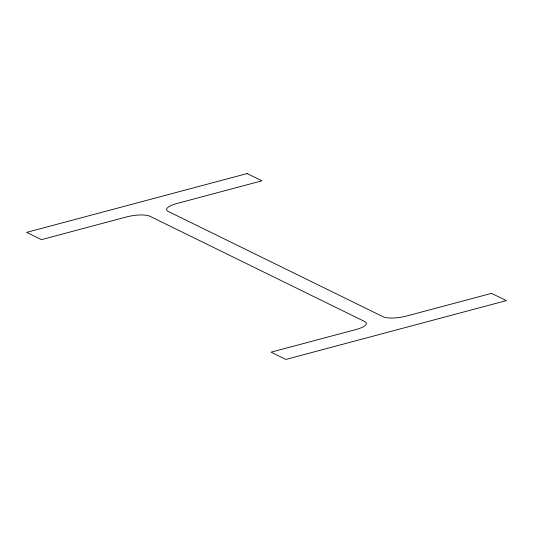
<?xml version="1.0" encoding="UTF-8"?>
<svg xmlns="http://www.w3.org/2000/svg" width="533" height="533" viewBox="0 0 533 533"><rect width="100%" height="100%" fill="white"/><g stroke="black" fill="none" stroke-linecap="round" stroke-linejoin="round"><path stroke-width="0.8" d="M247.125 173.558L26.65 232.381L41.461 239.643L126.521 216.951A17.855 5.044 -8.3 0 1 149.986 216.291L364.772 321.572A17.855 5.044 -8.3 0 1 356.124 329.487L271.064 352.18L285.875 359.442L506.35 300.619L491.539 293.357L406.479 316.049A17.855 5.044 -8.3 0 1 383.014 316.709L168.228 211.428A17.855 5.044 -8.3 0 1 176.876 203.513L261.936 180.82L247.125 173.558"/></g></svg>
